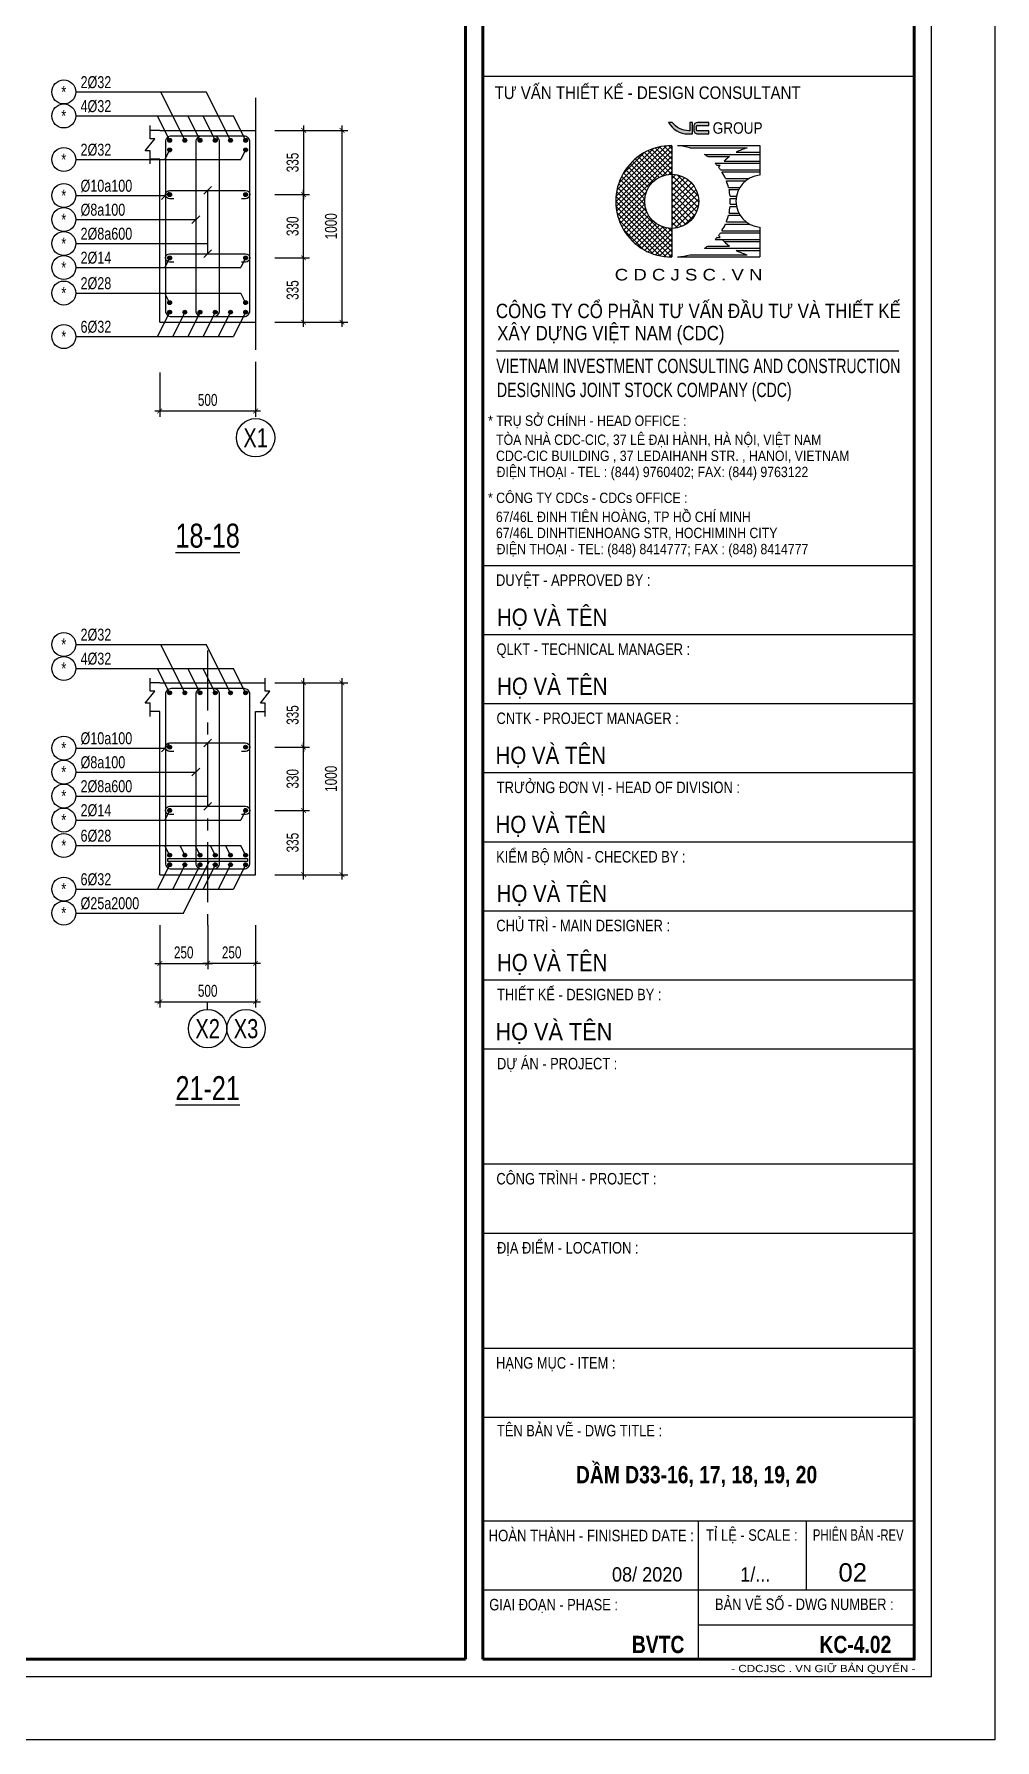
# Model space of a CAD drawing. Header units: millimetres. Extents: x -25284 to 100333, y 0 to 76881.
# Drawn here: x 40444 to 50460, y 0 to 17782 of the extents above; entities that cross this region are included whole.
import ezdxf
from ezdxf.enums import TextEntityAlignment as Align

# ---------------------------------------------------------------- set-up
doc = ezdxf.new("R2010")
doc.units = ezdxf.units.MM
doc.header["$LTSCALE"] = 500
doc.header["$MEASUREMENT"] = 0
doc.linetypes.add('CENTER', pattern=[2, 1.25, -0.25, 0.25, -0.25])
for name, color, linetype in [('CDC -TEXT KHUNG', 7, 'Continuous'), ('CDC-KHUNGTEN', 7, 'Continuous'), ('KCS_AXIS_SUB', 5, 'CENTER'), ('KCS_BORDER', 3, 'Continuous'), ('KCS_CHI', 1, 'Continuous'), ('KCS_DIM', 1, 'Continuous'), ('KCS_SNODE', 6, 'Continuous'), ('KCS_STEEL', 4, 'Continuous'), ('KCS_TEXT', 2, 'Continuous'), ('KCS_TEXT_TK', 2, 'Continuous'), ('KCS_TEXT_TMCS', 4, 'Continuous')]:
    doc.layers.add(name, color=color, linetype=linetype)
doc.styles.add('ARIAL', font='arial.ttf', dxfattribs={"width": 0.65})
doc.styles.add('Arial_B_3', font='arialbd.ttf', dxfattribs={"width": 0.75, "height": 3})
doc.styles.add('KCS_BIGTEXT', font='arial.ttf', dxfattribs={"width": 0.75})
doc.styles.add('KCS_SMTEXT', font='arial.ttf', dxfattribs={"width": 0.7})
doc.styles.add('KT CDC', font='arial.ttf', dxfattribs={"width": 0.85, "height": 200})
doc.dimstyles.new('KCS_DIM50_25', dxfattribs={"dimtxt": 125, "dimasz": 50, "dimexe": 60, "dimexo": 0, "dimgap": 50, "dimtad": 1, "dimdec": 0, "dimlfac": 0.5, "dimzin": 13, "dimdsep": 46, "dimtxsty": 'KCS_SMTEXT', "dimblk": 'ARCHTICK', "dimblk1": 'ARCHTICK', "dimcen": 0, "dimdle": 50, "dimclrd": 1, "dimclre": 1, "dimclrt": 2, "dimadec": 0, "dimazin": 0, "dimtfac": 1, "dimtdec": 0, "dimtix": 1, "dimtmove": 2, "dimatfit": 3, "dimfxl": 1, "dimtolj": 1, "dimtzin": 13, "dimarcsym": 0})

# ---------------------------------------------------------------- blocks, each defined once
blk = doc.blocks.new('_ArchTick')
at = {"color": 0, "linetype": 'ByBlock', "const_width": 0.15}
blk.add_lwpolyline([(-0.5, -0.5), (0.5, 0.5)], dxfattribs=at)
blk = doc.blocks.new('*D506')
at = {"layer": 'Defpoints', "color": 0, "transparency": 16777216}
for p in [(41753, 14254), (42753, 14254), (42753, 13854)]:
    blk.add_point(p, dxfattribs=at)
at = {"layer": 'KCS_DIM', "color": 1, "lineweight": -2, "transparency": 16777216}
for p, q in [((41753, 14254), (41753, 13794)), ((42753, 14254), (42753, 13794)), ((41703, 13854), (42803, 13854))]:
    blk.add_line(p, q, dxfattribs=at)
at = {"layer": 'KCS_DIM', "color": 1, "lineweight": -2, "transparency": 16777216, "xscale": 50, "yscale": 50, "zscale": 50, "rotation": 180}
blk.add_blockref('_ArchTick', (41753, 13854), dxfattribs=at)
at = {"layer": 'KCS_DIM', "color": 1, "lineweight": -2, "transparency": 16777216, "xscale": 50, "yscale": 50, "zscale": 50}
blk.add_blockref('_ArchTick', (42753, 13854), dxfattribs=at)
at = {"layer": 'KCS_DIM', "color": 2, "transparency": 16777216, "insert": (42253, 13968), "char_height": 125, "attachment_point": 5, "style": 'KCS_SMTEXT'}
blk.add_mtext('\\A1;500', dxfattribs=at)
blk = doc.blocks.new('*D507')
at = {"layer": 'Defpoints', "color": 0, "transparency": 16777216}
for p in [(42953, 16109), (43253, 16109), (42953, 15449)]:
    blk.add_point(p, dxfattribs=at)
at = {"layer": 'KCS_DIM', "color": 1, "lineweight": -2, "transparency": 16777216}
for p, q in [((42953, 16109), (43313, 16109)), ((43253, 15399), (43253, 16159)), ((42953, 15449), (43313, 15449))]:
    blk.add_line(p, q, dxfattribs=at)
at = {"layer": 'KCS_DIM', "color": 1, "lineweight": -2, "transparency": 16777216, "xscale": 50, "yscale": 50, "zscale": 50}
for p, rotation in [((43253, 16109), 90), ((43253, 15449), 270)]:
    blk.add_blockref('_ArchTick', p, dxfattribs=dict(at, rotation=rotation))
at = {"layer": 'KCS_DIM', "color": 2, "transparency": 16777216, "insert": (43139, 15779), "char_height": 125, "attachment_point": 5, "rotation": 90, "style": 'KCS_SMTEXT'}
blk.add_mtext('\\A1;330', dxfattribs=at)
blk = doc.blocks.new('*D508')
at = {"layer": 'Defpoints', "color": 0, "transparency": 16777216}
for p in [(42953, 16779), (42953, 16109), (43253, 16109)]:
    blk.add_point(p, dxfattribs=at)
at = {"layer": 'KCS_DIM', "color": 1, "lineweight": -2, "transparency": 16777216}
for p, q in [((42953, 16779), (43313, 16779)), ((43253, 16829), (43253, 16059)), ((42953, 16109), (43313, 16109))]:
    blk.add_line(p, q, dxfattribs=at)
at = {"layer": 'KCS_DIM', "color": 1, "lineweight": -2, "transparency": 16777216, "xscale": 50, "yscale": 50, "zscale": 50}
for p, rotation in [((43253, 16779), 90), ((43253, 16109), 270)]:
    blk.add_blockref('_ArchTick', p, dxfattribs=dict(at, rotation=rotation))
at = {"layer": 'KCS_DIM', "color": 2, "transparency": 16777216, "insert": (43139, 16444), "char_height": 125, "attachment_point": 5, "rotation": 90, "style": 'KCS_SMTEXT'}
blk.add_mtext('\\A1;335', dxfattribs=at)
blk = doc.blocks.new('*D509')
at = {"layer": 'Defpoints', "color": 0, "transparency": 16777216}
for p in [(42953, 15449), (43253, 15449), (42953, 14779)]:
    blk.add_point(p, dxfattribs=at)
at = {"layer": 'KCS_DIM', "color": 1, "lineweight": -2, "transparency": 16777216}
for p, q in [((43253, 14729), (43253, 15499)), ((42953, 15449), (43313, 15449)), ((42953, 14779), (43313, 14779))]:
    blk.add_line(p, q, dxfattribs=at)
at = {"layer": 'KCS_DIM', "color": 1, "lineweight": -2, "transparency": 16777216, "xscale": 50, "yscale": 50, "zscale": 50}
for p, rotation in [((43253, 15449), 90), ((43253, 14779), 270)]:
    blk.add_blockref('_ArchTick', p, dxfattribs=dict(at, rotation=rotation))
at = {"layer": 'KCS_DIM', "color": 2, "transparency": 16777216, "insert": (43139, 15114), "char_height": 125, "attachment_point": 5, "rotation": 90, "style": 'KCS_SMTEXT'}
blk.add_mtext('\\A1;335', dxfattribs=at)
blk = doc.blocks.new('*D510')
at = {"layer": 'Defpoints', "color": 0, "transparency": 16777216}
for p in [(42953, 16779), (42953, 14779), (43653, 14779)]:
    blk.add_point(p, dxfattribs=at)
at = {"layer": 'KCS_DIM', "color": 1, "lineweight": -2, "transparency": 16777216}
for p, q in [((42953, 16779), (43713, 16779)), ((43653, 16829), (43653, 14729)), ((42953, 14779), (43713, 14779))]:
    blk.add_line(p, q, dxfattribs=at)
at = {"layer": 'KCS_DIM', "color": 1, "lineweight": -2, "transparency": 16777216, "xscale": 50, "yscale": 50, "zscale": 50}
for p, rotation in [((43653, 16779), 90), ((43653, 14779), 270)]:
    blk.add_blockref('_ArchTick', p, dxfattribs=dict(at, rotation=rotation))
at = {"layer": 'KCS_DIM', "color": 2, "transparency": 16777216, "insert": (43539, 15779), "char_height": 125, "attachment_point": 5, "rotation": 90, "style": 'KCS_SMTEXT'}
blk.add_mtext('\\A1;1000', dxfattribs=at)
blk = doc.blocks.new('KCS_SNODE')
at = {"layer": 'KCS_SNODE'}
blk.add_hatch(color=256, dxfattribs=at).paths.add_polyline_path([(-10, 0, 1), (10, 0, 1)])
blk.add_circle((0, 0), 10, dxfattribs=at)
blk = doc.blocks.new('*D570')
at = {"layer": 'Defpoints', "color": 0, "transparency": 16777216}
for p in [(41753, 8494), (42253, 8494), (42253, 8094)]:
    blk.add_point(p, dxfattribs=at)
at = {"layer": 'KCS_DIM', "color": 1, "lineweight": -2, "transparency": 16777216}
for p, q in [((41753, 8494), (41753, 8034)), ((42253, 8494), (42253, 8034)), ((41703, 8094), (42303, 8094))]:
    blk.add_line(p, q, dxfattribs=at)
at = {"layer": 'KCS_DIM', "color": 1, "lineweight": -2, "transparency": 16777216, "xscale": 50, "yscale": 50, "zscale": 50, "rotation": 180}
blk.add_blockref('_ArchTick', (41753, 8094), dxfattribs=at)
at = {"layer": 'KCS_DIM', "color": 1, "lineweight": -2, "transparency": 16777216, "xscale": 50, "yscale": 50, "zscale": 50}
blk.add_blockref('_ArchTick', (42253, 8094), dxfattribs=at)
at = {"layer": 'KCS_DIM', "color": 2, "transparency": 16777216, "insert": (42003, 8208), "char_height": 125, "attachment_point": 5, "style": 'KCS_SMTEXT'}
blk.add_mtext('\\A1;250', dxfattribs=at)
blk = doc.blocks.new('*D571')
at = {"layer": 'Defpoints', "color": 0, "transparency": 16777216}
for p in [(42253, 8494), (42753, 8494), (42253, 8094)]:
    blk.add_point(p, dxfattribs=at)
at = {"layer": 'KCS_DIM', "color": 1, "lineweight": -2, "transparency": 16777216}
for p, q in [((42253, 8494), (42253, 8034)), ((42753, 8494), (42753, 8034)), ((42803, 8094), (42203, 8094))]:
    blk.add_line(p, q, dxfattribs=at)
at = {"layer": 'KCS_DIM', "color": 1, "lineweight": -2, "transparency": 16777216, "xscale": 50, "yscale": 50, "zscale": 50, "rotation": 180}
blk.add_blockref('_ArchTick', (42253, 8094), dxfattribs=at)
at = {"layer": 'KCS_DIM', "color": 1, "lineweight": -2, "transparency": 16777216, "xscale": 50, "yscale": 50, "zscale": 50}
blk.add_blockref('_ArchTick', (42753, 8094), dxfattribs=at)
at = {"layer": 'KCS_DIM', "color": 2, "transparency": 16777216, "insert": (42503, 8208), "char_height": 125, "attachment_point": 5, "style": 'KCS_SMTEXT'}
blk.add_mtext('\\A1;250', dxfattribs=at)
blk = doc.blocks.new('*D572')
at = {"layer": 'Defpoints', "color": 0, "transparency": 16777216}
for p in [(41753, 8494), (42753, 8494), (42753, 7694)]:
    blk.add_point(p, dxfattribs=at)
at = {"layer": 'KCS_DIM', "color": 1, "lineweight": -2, "transparency": 16777216}
for p, q in [((41753, 8494), (41753, 7634)), ((42753, 8494), (42753, 7634)), ((41703, 7694), (42803, 7694))]:
    blk.add_line(p, q, dxfattribs=at)
at = {"layer": 'KCS_DIM', "color": 1, "lineweight": -2, "transparency": 16777216, "xscale": 50, "yscale": 50, "zscale": 50, "rotation": 180}
blk.add_blockref('_ArchTick', (41753, 7694), dxfattribs=at)
at = {"layer": 'KCS_DIM', "color": 1, "lineweight": -2, "transparency": 16777216, "xscale": 50, "yscale": 50, "zscale": 50}
blk.add_blockref('_ArchTick', (42753, 7694), dxfattribs=at)
at = {"layer": 'KCS_DIM', "color": 2, "transparency": 16777216, "insert": (42253, 7808), "char_height": 125, "attachment_point": 5, "style": 'KCS_SMTEXT'}
blk.add_mtext('\\A1;500', dxfattribs=at)
blk = doc.blocks.new('*D573')
at = {"layer": 'Defpoints', "color": 0, "transparency": 16777216}
for p in [(42953, 10349), (43253, 10349), (42953, 9689)]:
    blk.add_point(p, dxfattribs=at)
at = {"layer": 'KCS_DIM', "color": 1, "lineweight": -2, "transparency": 16777216}
for p, q in [((42953, 10349), (43313, 10349)), ((43253, 9639), (43253, 10399)), ((42953, 9689), (43313, 9689))]:
    blk.add_line(p, q, dxfattribs=at)
at = {"layer": 'KCS_DIM', "color": 1, "lineweight": -2, "transparency": 16777216, "xscale": 50, "yscale": 50, "zscale": 50}
for p, rotation in [((43253, 10349), 90), ((43253, 9689), 270)]:
    blk.add_blockref('_ArchTick', p, dxfattribs=dict(at, rotation=rotation))
at = {"layer": 'KCS_DIM', "color": 2, "transparency": 16777216, "insert": (43139, 10019), "char_height": 125, "attachment_point": 5, "rotation": 90, "style": 'KCS_SMTEXT'}
blk.add_mtext('\\A1;330', dxfattribs=at)
blk = doc.blocks.new('*D574')
at = {"layer": 'Defpoints', "color": 0, "transparency": 16777216}
for p in [(42953, 11019), (42953, 10349), (43253, 10349)]:
    blk.add_point(p, dxfattribs=at)
at = {"layer": 'KCS_DIM', "color": 1, "lineweight": -2, "transparency": 16777216}
for p, q in [((43253, 11069), (43253, 10299)), ((42953, 11019), (43313, 11019)), ((42953, 10349), (43313, 10349))]:
    blk.add_line(p, q, dxfattribs=at)
at = {"layer": 'KCS_DIM', "color": 1, "lineweight": -2, "transparency": 16777216, "xscale": 50, "yscale": 50, "zscale": 50}
for p, rotation in [((43253, 11019), 90), ((43253, 10349), 270)]:
    blk.add_blockref('_ArchTick', p, dxfattribs=dict(at, rotation=rotation))
at = {"layer": 'KCS_DIM', "color": 2, "transparency": 16777216, "insert": (43139, 10684), "char_height": 125, "attachment_point": 5, "rotation": 90, "style": 'KCS_SMTEXT'}
blk.add_mtext('\\A1;335', dxfattribs=at)
blk = doc.blocks.new('*D575')
at = {"layer": 'Defpoints', "color": 0, "transparency": 16777216}
for p in [(42953, 9689), (43253, 9689), (42953, 9019)]:
    blk.add_point(p, dxfattribs=at)
at = {"layer": 'KCS_DIM', "color": 1, "lineweight": -2, "transparency": 16777216}
for p, q in [((42953, 9689), (43313, 9689)), ((43253, 8969), (43253, 9739)), ((42953, 9019), (43313, 9019))]:
    blk.add_line(p, q, dxfattribs=at)
at = {"layer": 'KCS_DIM', "color": 1, "lineweight": -2, "transparency": 16777216, "xscale": 50, "yscale": 50, "zscale": 50}
for p, rotation in [((43253, 9689), 90), ((43253, 9019), 270)]:
    blk.add_blockref('_ArchTick', p, dxfattribs=dict(at, rotation=rotation))
at = {"layer": 'KCS_DIM', "color": 2, "transparency": 16777216, "insert": (43139, 9354), "char_height": 125, "attachment_point": 5, "rotation": 90, "style": 'KCS_SMTEXT'}
blk.add_mtext('\\A1;335', dxfattribs=at)
blk = doc.blocks.new('*D576')
at = {"layer": 'Defpoints', "color": 0, "transparency": 16777216}
for p in [(42953, 11019), (42953, 9019), (43653, 9019)]:
    blk.add_point(p, dxfattribs=at)
at = {"layer": 'KCS_DIM', "color": 1, "lineweight": -2, "transparency": 16777216}
for p, q in [((43653, 11069), (43653, 8969)), ((42953, 11019), (43713, 11019)), ((42953, 9019), (43713, 9019))]:
    blk.add_line(p, q, dxfattribs=at)
at = {"layer": 'KCS_DIM', "color": 1, "lineweight": -2, "transparency": 16777216, "xscale": 50, "yscale": 50, "zscale": 50}
for p, rotation in [((43653, 11019), 90), ((43653, 9019), 270)]:
    blk.add_blockref('_ArchTick', p, dxfattribs=dict(at, rotation=rotation))
at = {"layer": 'KCS_DIM', "color": 2, "transparency": 16777216, "insert": (43539, 10019), "char_height": 125, "attachment_point": 5, "rotation": 90, "style": 'KCS_SMTEXT'}
blk.add_mtext('\\A1;1000', dxfattribs=at)
blk = doc.blocks.new('LOGOmoi')
at = {"layer": 'CDC -TEXT KHUNG'}
h = blk.add_hatch(color=1, dxfattribs=at)
h.paths.add_polyline_path([(1.46, 5.45), (1.26, 5.45), (1.26, 4.88), (1.21, 4.88, -0.237912), (0.06, 5.45), (-0.2, 5.45, 0.272847), (1.14, 4.66), (1.46, 4.66)])
h.paths.add_polyline_path([(2.59, 5.45), (1.8, 5.45, 0.414214), (1.54, 5.2), (1.54, 4.92, 0.414214), (1.8, 4.66), (2.59, 4.66), (2.59, 4.87), (1.8, 4.87, -0.414214), (1.74, 4.92), (1.74, 5.2, -0.414214), (1.8, 5.25), (2.59, 5.25)])
h = blk.add_hatch(dxfattribs=at)
h.set_pattern_fill('ANSI37', color=102, scale=2.293939, angle=360, style=0)
h.set_pattern_definition([(45, (-2844.4439, 636.61023), (-0.178426552, 0.178426553), []), (135, (-2844.4439, 636.61023), (-0.178426552, -0.178426553), [])])
edge = h.paths.add_edge_path()
edge.add_arc((0.02, 0), 1.87, 90, 270)
edge.add_line((0.02, -1.88), (0.02, -3.84))
edge.add_line((0.02, -3.84), (-0.17, -3.84))
edge.add_line((-0.17, -3.84), (-0.36, -3.83))
edge.add_line((-0.36, -3.83), (-0.55, -3.8))
edge.add_line((-0.55, -3.8), (-0.73, -3.77))
edge.add_line((-0.73, -3.77), (-0.92, -3.73))
edge.add_line((-0.92, -3.73), (-1.1, -3.68))
edge.add_line((-1.1, -3.68), (-1.28, -3.62))
edge.add_line((-1.28, -3.62), (-1.45, -3.55))
edge.add_line((-1.45, -3.55), (-1.63, -3.48))
edge.add_line((-1.63, -3.48), (-1.79, -3.39))
edge.add_line((-1.79, -3.39), (-1.96, -3.3))
edge.add_line((-1.96, -3.3), (-2.12, -3.2))
edge.add_line((-2.12, -3.2), (-2.27, -3.09))
edge.add_line((-2.27, -3.09), (-2.42, -2.97))
edge.add_line((-2.42, -2.97), (-2.56, -2.85))
edge.add_line((-2.56, -2.85), (-2.7, -2.72))
edge.add_line((-2.7, -2.72), (-2.83, -2.58))
edge.add_line((-2.83, -2.58), (-2.95, -2.44))
edge.add_line((-2.95, -2.44), (-3.07, -2.29))
edge.add_line((-3.07, -2.29), (-3.18, -2.14))
edge.add_line((-3.18, -2.14), (-3.28, -1.98))
edge.add_line((-3.28, -1.98), (-3.37, -1.81))
edge.add_line((-3.37, -1.81), (-3.46, -1.64))
edge.add_line((-3.46, -1.64), (-3.53, -1.47))
edge.add_line((-3.53, -1.47), (-3.6, -1.3))
edge.add_line((-3.6, -1.3), (-3.66, -1.12))
edge.add_line((-3.66, -1.12), (-3.71, -0.93))
edge.add_line((-3.71, -0.93), (-3.75, -0.75))
edge.add_line((-3.75, -0.75), (-3.79, -0.56))
edge.add_line((-3.79, -0.56), (-3.81, -0.38))
edge.add_line((-3.81, -0.38), (-3.82, -0.19))
edge.add_line((-3.82, -0.19), (-3.83, 0))
edge.add_line((-3.83, 0), (-3.82, 0.19))
edge.add_line((-3.82, 0.19), (-3.81, 0.38))
edge.add_line((-3.81, 0.38), (-3.79, 0.56))
edge.add_line((-3.79, 0.56), (-3.75, 0.75))
edge.add_line((-3.75, 0.75), (-3.71, 0.93))
edge.add_line((-3.71, 0.93), (-3.66, 1.12))
edge.add_line((-3.66, 1.12), (-3.6, 1.3))
edge.add_line((-3.6, 1.3), (-3.53, 1.47))
edge.add_line((-3.53, 1.47), (-3.46, 1.64))
edge.add_line((-3.46, 1.64), (-3.37, 1.81))
edge.add_line((-3.37, 1.81), (-3.28, 1.98))
edge.add_line((-3.28, 1.98), (-3.18, 2.14))
edge.add_line((-3.18, 2.14), (-3.07, 2.29))
edge.add_line((-3.07, 2.29), (-2.95, 2.44))
edge.add_line((-2.95, 2.44), (-2.83, 2.58))
edge.add_line((-2.83, 2.58), (-2.7, 2.72))
edge.add_line((-2.7, 2.72), (-2.56, 2.85))
edge.add_line((-2.56, 2.85), (-2.42, 2.97))
edge.add_line((-2.42, 2.97), (-2.27, 3.09))
edge.add_line((-2.27, 3.09), (-2.12, 3.2))
edge.add_line((-2.12, 3.2), (-1.96, 3.3))
edge.add_line((-1.96, 3.3), (-1.79, 3.39))
edge.add_line((-1.79, 3.39), (-1.63, 3.48))
edge.add_line((-1.63, 3.48), (-1.45, 3.55))
edge.add_line((-1.45, 3.55), (-1.28, 3.62))
edge.add_line((-1.28, 3.62), (-1.1, 3.68))
edge.add_line((-1.1, 3.68), (-0.92, 3.73))
edge.add_line((-0.92, 3.73), (-0.73, 3.77))
edge.add_line((-0.73, 3.77), (-0.55, 3.8))
edge.add_line((-0.55, 3.8), (-0.36, 3.83))
edge.add_line((-0.36, 3.83), (-0.17, 3.84))
edge.add_line((-0.17, 3.84), (0.02, 3.84))
edge.add_line((0.02, 3.84), (0.02, 1.87))
h = blk.add_hatch(dxfattribs=at)
h.set_pattern_fill('ANSI37', color=1, scale=2.293939, angle=360, style=0)
h.set_pattern_definition([(45, (-486.53502, -144.21504), (-0.20275745, 0.20275745), []), (135, (-486.53502, -144.21504), (-0.20275745, -0.20275745), [])])
h.paths.add_polyline_path([(0.02, 1.87), (0.02, -1.81), (0.02, -1.88, 0.414214), (1.89, 0, 0.414214)])
at = {"layer": 'CDC -TEXT KHUNG', "color": 102}
for p, q in [((0.02, 3.84), (0.02, -1.81)), ((0.42, 3.85), (6.1, 3.85)), ((1.28, 3.7), (5.24, 3.7)), ((6.1, 3.85), (6.1, 1.81)), ((2.3, 3.24), (6.1, 3.24)), ((2.51, 3.09), (4.01, 3.09)), ((3.03, 2.63), (6.1, 2.63)), ((3.16, 2.49), (3.36, 2.49)), ((3.64, 2.78), (6.1, 2.78)), ((4.47, 3.39), (6.1, 3.39)), ((3.4, 2.17), (6.1, 2.17)), ((3.49, 2.03), (6.1, 2.03)), ((3.74, 1.57), (5.37, 1.57)), ((3.8, 1.42), (5.15, 1.42)), ((3.95, 0.96), (4.75, 0.96)), ((3.98, 0.81), (4.66, 0.81)), ((4.05, 0.35), (4.51, 0.35)), ((4.06, 0.2), (4.49, 0.2)), ((3.95, -0.96), (4.75, -0.96)), ((3.98, -0.81), (4.66, -0.81)), ((4.05, -0.35), (4.51, -0.35)), ((4.06, -0.2), (4.49, -0.2)), ((0.02, -1.81), (0.02, -3.84)), ((3.4, -2.17), (6.1, -2.17)), ((3.49, -2.03), (6.1, -2.03)), ((3.74, -1.57), (5.37, -1.57)), ((3.8, -1.42), (5.15, -1.42)), ((6.1, -1.79), (6.1, -3.84)), ((2.3, -3.24), (6.1, -3.24)), ((2.51, -3.09), (4.01, -3.09)), ((3.03, -2.63), (6.1, -2.63)), ((3.16, -2.49), (3.36, -2.49)), ((3.64, -2.78), (6.1, -2.78)), ((4.47, -3.39), (6.1, -3.39)), ((0.01, -3.84), (0.02, -3.84)), ((0.42, -3.84), (6.1, -3.84)), ((1.28, -3.7), (5.24, -3.7))]:
    blk.add_line(p, q, dxfattribs=at)
at = {"layer": 'CDC -TEXT KHUNG'}
blk.add_line((3.78, 1.21), (3.78, 1.21), dxfattribs=at)
at = {"layer": 'CDC -TEXT KHUNG', "color": 1}
for points in [[(1.46, 5.45), (1.26, 5.45), (1.26, 4.88), (1.21, 4.88, -0.237912), (0.06, 5.45), (-0.2, 5.45, 0.272847), (1.14, 4.66), (1.46, 4.66)], [(2.59, 5.45), (1.8, 5.45, 0.414214), (1.54, 5.2), (1.54, 4.92, 0.414214), (1.8, 4.66), (2.59, 4.66), (2.59, 4.87), (1.8, 4.87, -0.414214), (1.74, 4.92), (1.74, 5.2, -0.414214), (1.8, 5.25), (2.59, 5.25)]]:
    blk.add_lwpolyline(points, format="xyb", close=True, dxfattribs=at)
at = {"layer": 'CDC -TEXT KHUNG', "color": 102}
blk.add_circle((0.02, 0), 1.87, dxfattribs=at)
blk.add_arc((0, 0), 3.85, 89.7449, 270.2551, dxfattribs=at)
at = {"layer": 'CDC -TEXT KHUNG', "color": 112}
blk.add_ellipse((0.22, 0), major_axis=(-2.72, 2.72), ratio=1, start_param=-1.064136, end_param=-0.838054, dxfattribs=at)
at = {"layer": 'CDC -TEXT KHUNG', "color": 102}
for centre, major_axis, start_param, end_param in [((6.3, 0), (2.72, 2.72), 1.064136, 1.278853), ((0.22, 0), (-2.72, 2.72), -1.423028, -1.355019), ((0.22, 0), (2.72, 2.72), 6.199614, 6.251308), ((6.3, 0), (-2.72, 2.72), 0.083571, 0.124553), ((0.22, 0), (-2.72, 2.72), 4.527318, 4.587836), ((6.3, 0), (-2.72, 2.72), -0.147768, -0.022458), ((0.22, 0), (-2.72, 2.72), 4.346177, 4.481253), ((0.22, 0), (-2.72, 2.72), 4.178765, 4.304301), ((6.27, 0.01), (1.28, 1.28), 0.884906, 3.827483), ((0.22, 0), (2.72, 2.72), 5.589142, 5.7099), ((0.22, 0), (2.72, 2.72), 5.445131, 5.550443), ((0.22, 0), (-2.72, 2.72), 3.549681, 3.675216), ((0.22, 0), (-2.72, 2.72), 3.714878, 3.835636), ((0.22, 0), (2.72, 2.72), 4.836942, 4.89746), ((0.22, 0), (2.72, 2.72), 4.943525, 5.078601), ((0.22, 0), (-2.72, 2.72), 2.925816, 2.993825), ((0.22, 0), (-2.72, 2.72), 3.17347, 3.225164), ((6.3, 0), (-2.72, 2.72), 1.446243, 1.487225), ((6.3, 0), (-2.72, 2.72), 1.538919, 1.718564), ((6.3, 0), (2.72, 2.72), 3.433536, 3.648253), ((0.22, 0.01), (2.72, 2.72), 3.979647, 4.205729)]:
    blk.add_ellipse(centre, major_axis=major_axis, ratio=1, start_param=start_param, end_param=end_param, dxfattribs=at)
at = {"layer": 'CDC -TEXT KHUNG', "color": 1, "style": 'KT CDC', "width": 0.85}
blk.add_text('GROUP', height=0.792, dxfattribs=at).set_placement((2.85, 4.67))
at = {"layer": 'CDC -TEXT KHUNG', "color": 102, "style": 'KT CDC', "width": 1.15}
blk.add_text('C D C J S C . V N', height=0.8, dxfattribs=at).set_placement((-3.92, -5.47))
blk = doc.blocks.new('Khung tên chuẩn')
at = {"layer": 'CDC-KHUNGTEN', "color": 6, "lineweight": 25}
for p, q in [((82700, 28900), (75200, 28900)), ((82700, 20400), (75200, 20400)), ((82700, 19200), (75200, 19200)), ((82700, 18000), (75200, 18000)), ((82700, 16800), (75200, 16800)), ((82700, 15600), (75200, 15600)), ((82700, 14400), (75200, 14400)), ((82700, 13200), (75200, 13200)), ((82700, 12000), (75200, 12000)), ((82700, 10000), (75200, 10000)), ((82700, 8800), (75200, 8800)), ((82700, 6800), (75200, 6800)), ((82700, 5600), (75200, 5600)), ((82700, 3800), (75200, 3800)), ((78950, 1400), (78950, 3800)), ((80825, 2600), (80825, 3800)), ((82700, 2600), (75200, 2600)), ((78950, 2000), (82700, 2000))]:
    blk.add_line(p, q, dxfattribs=at)
at = {"layer": 'CDC-KHUNGTEN', "color": 6}
blk.add_line((75439, 24136), (82433, 24136), dxfattribs=at)
at = {"layer": 'CDC-KHUNGTEN', "color": 8}
blk.add_lwpolyline([(75096, 1100), (83000, 1100), (83000, 58300), (3000, 58300), (3000, 1100), (75096, 1100)], dxfattribs=at)
at = {"layer": 'CDC-KHUNGTEN', "color": 255, "lineweight": 60}
blk.add_lwpolyline([(74900, 1400), (74900, 58000), (3300, 58000), (3300, 1400), (74900, 1400)], close=True, dxfattribs=at)
blk.add_lwpolyline([(75200, 1400), (82700, 1400), (82700, 58000), (75200, 58000), (75200, 1400)], dxfattribs=at)
at = {"layer": 'Defpoints', "color": 1, "ltscale": 0.2}
blk.add_lwpolyline([(0, 0), (0, 59400), (84100, 59400), (84100, 0), (0, 0)], close=True, dxfattribs=at)
at = {"layer": 'CDC-KHUNGTEN', "xscale": 251.3908497502836, "yscale": 251.3908497502836, "zscale": 251.3908497502836}
blk.add_blockref('LOGOmoi', (78480, 26732), dxfattribs=at)
at = {"layer": 'CDC -TEXT KHUNG', "style": 'KT CDC', "width": 0.85}
blk.add_text('TƯ VẤN THIẾT KẾ - DESIGN CONSULTANT', height=220, dxfattribs=at).set_placement((78066, 28509), align=Align.CENTER)
at = {"layer": 'CDC -TEXT KHUNG', "color": 7, "style": 'Arial_B_3', "width": 0.8}
blk.add_text('BVTC', height=300, dxfattribs=at).set_placement((78705, 1508), align=Align.RIGHT)
at = {"layer": 'CDC -TEXT KHUNG', "color": 6, "style": 'KT CDC', "width": 1.15}
blk.add_text('- CDCJSC . VN GIỮ BẢN QUYỂN -', height=125.69, dxfattribs=at).set_placement((79519, 1177))
at = {"layer": 'CDC-KHUNGTEN', "color": 6}
for s, height, style, width, p in [('CÔNG TY CỔ PHẦN TƯ VẤN ÐẦU TƯ VÀ THIẾT KẾ', 250, 'KT CDC', 0.84, (75430, 24703)), ('XÂY DỰNG VIỆT NAM (CDC)', 250, 'KT CDC', 0.84, (75452, 24317)), ('VIETNAM INVESTMENT CONSULTING AND CONSTRUCTION ', 250, 'KT CDC', 0.7, (75436, 23747)), ('DESIGNING JOINT STOCK COMPANY (CDC)', 250, 'KT CDC', 0.7, (75448, 23330)), ('* TRỤ SỞ CHÍNH - HEAD OFFICE :', 180, 'KT CDC', 0.85, (75294, 22830)), ('TÒA NHÀ CDC-CIC, 37 LÊ ĐẠI HÀNH, HÀ NỘI, VIỆT NAM', 180, 'KT CDC', 0.85, (75433, 22500)), ('CDC-CIC BUILDING , 37 LEDAIHANH STR. , HANOI, VIETNAM', 180, 'KT CDC', 0.85, (75433, 22220)), ('ĐIỆN THOẠI - TEL : (844) 9760402; FAX: (844) 9763122', 180, 'KT CDC', 0.85, (75441, 21940)), ('* CÔNG TY CDCs - CDCs OFFICE :', 180, 'KT CDC', 0.85, (75292, 21490)), ('67/46L ĐINH TIÊN HOÀNG, TP HỒ CHÍ MINH', 180, 'KT CDC', 0.85, (75430, 21160)), ('67/46L DINHTIENHOANG STR, HOCHIMINH CITY', 180, 'KT CDC', 0.85, (75430, 20880)), ('ĐIỆN THOẠI - TEL: (848) 8414777; FAX : (848) 8414777', 180, 'KT CDC', 0.85, (75442, 20600)), ('DUYỆT - APPROVED BY :', 200, 'ARIAL', 0.8, (75433, 20050)), ('QLKT - TECHNICAL MANAGER :', 200, 'ARIAL', 0.8, (75440, 18850)), ('CNTK - PROJECT MANAGER :', 200, 'ARIAL', 0.8, (75440, 17650)), ('TRƯỞNG ĐƠN VỊ - HEAD OF DIVISION :', 200, 'ARIAL', 0.8, (75445, 16450)), ('KIỂM BỘ MÔN - CHECKED BY :', 200, 'ARIAL', 0.8, (75434, 15244)), ('CHỦ TRÌ - MAIN DESIGNER :', 200, 'ARIAL', 0.8, (75438, 14050)), ('THIẾT KẾ - DESIGNED BY :', 200, 'ARIAL', 0.8, (75450, 12850)), ('DỰ ÁN - PROJECT :  ', 200, 'ARIAL', 0.8, (75449, 11650)), ('CÔNG TRÌNH - PROJECT :  ', 200, 'ARIAL', 0.8, (75438, 9650)), ('ĐỊA ĐIỂM - LOCATION :', 200, 'ARIAL', 0.8, (75449, 8450)), ('HẠNG MỤC - ITEM : ', 200, 'ARIAL', 0.8, (75433, 6450)), ('TÊN BẢN VẼ - DWG TITLE :', 200, 'ARIAL', 0.8, (75448, 5273)), ('TỈ LỆ - SCALE :', 200, 'ARIAL', 0.8, (79082, 3459)), ('PHIÊN BẢN -REV', 200, 'ARIAL', 0.7, (80938, 3459)), ('GIAI ĐOẠN - PHASE :', 200, 'ARIAL', 0.8, (75315, 2250)), ('BẢN VẼ SỐ - DWG NUMBER :', 200, 'ARIAL', 0.8, (79236, 2256))]:
    blk.add_text(s, height=height, dxfattribs=dict(at, style=style, width=width)).set_placement(p)
at = {"layer": 'CDC-KHUNGTEN', "color": 7}
for style, width, p in [('KT CDC', 0.85, (75448, 19356)), ('KT CDC', 0.85, (75450, 18156)), ('KT CDC', 0.85, (75423, 16956)), ('KT CDC', 0.85, (75423, 15756)), ('KT CDC', 0.85, (75442, 14556)), ('KT CDC', 0.85, (75448, 13356)), ('ARIAL', 0.9, (75421, 12156))]:
    blk.add_text('HỌ VÀ TÊN', height=300, dxfattribs=dict(at, style=style, width=width)).set_placement(p)
at = {"layer": 'CDC-KHUNGTEN', "color": 6, "style": 'ARIAL', "width": 0.814645}
blk.add_text('HOÀN THÀNH - FINISHED DATE :', height=200, dxfattribs=at).set_placement((75304, 3450), (78870, 3450), align=Align.FIT)
at = {"layer": 'CDC-KHUNGTEN', "color": 7, "style": 'ARIAL', "width": 0.9}
for s, p in [('08/ 2020', (78670, 2750)), ('1/...', (80200, 2750))]:
    blk.add_text(s, height=250, dxfattribs=at).set_placement(p, align=Align.RIGHT)
at = {"layer": 'CDC-KHUNGTEN', "color": 7, "style": 'KT CDC'}
blk.add_text('02', height=320, dxfattribs=at).set_placement((81879, 2750), align=Align.RIGHT)

msp = doc.modelspace()

# ---------------------------------------------------------------- linework, layer by layer
at = {"layer": 'KCS_AXIS_SUB'}
for p, q in [((42752.7, 17116.5), (42752.7, 14254)), ((42252.7, 11356.8), (42252.7, 8494.3))]:
    msp.add_line(p, q, dxfattribs=at)
at = {"layer": 'KCS_BORDER'}
for p, q in [((41752.7, 16779), (41652.7, 16779)), ((41752.7, 16779), (42752.7, 16779)), ((42752.7, 16779), (42752.7, 14779)), ((41752.7, 16479), (41652.7, 16479)), ((41752.7, 14779), (41752.7, 16479)), ((41752.7, 14779), (42752.7, 14779)), ((41752.7, 11019.3), (41652.7, 11019.3)), ((41752.7, 11019.3), (42752.7, 11019.3)), ((42752.7, 11019.3), (42852.7, 11019.3)), ((41752.7, 10719.3), (41652.7, 10719.3)), ((41752.7, 9019.3), (41752.7, 10719.3)), ((42752.7, 9019.3), (42752.7, 10719.3)), ((42752.7, 10719.3), (42852.7, 10719.3)), ((41752.7, 9019.3), (42752.7, 9019.3))]:
    msp.add_line(p, q, dxfattribs=at)
at = {"layer": 'KCS_BORDER', "color": 1}
for points in [[(41652.7, 16429), (41652.7, 16566.5), (41602.7, 16566.5), (41702.7, 16691.5), (41652.7, 16691.5), (41652.7, 16829)], [(41652.7, 10669.3), (41652.7, 10806.8), (41602.7, 10806.8), (41702.7, 10931.8), (41652.7, 10931.8), (41652.7, 11069.3)], [(42852.7, 10669.3), (42852.7, 10806.8), (42802.7, 10806.8), (42902.7, 10931.8), (42852.7, 10931.8), (42852.7, 11069.3)]]:
    msp.add_lwpolyline(points, dxfattribs=at)
at = {"layer": 'KCS_CHI'}
for p, q in [((40877.7, 17179), (42238.3, 17179)), ((42015.1, 16675), (41763.1, 17179)), ((42490.3, 16675), (42238.3, 17179)), ((40877.7, 16929), (42521.7, 16929)), ((41856.7, 16675), (41729.7, 16929)), ((42173.5, 16675), (42046.5, 16929)), ((42331.9, 16675), (42204.9, 16929)), ((42648.7, 16675), (42521.7, 16929)), ((41856.7, 16575), (41806.7, 16475)), ((42648.7, 16575), (42598.7, 16475)), ((40877.7, 16475), (42598.7, 16475)), ((40877.7, 16099), (41812.7, 16099)), ((42252.7, 16153), (42252.7, 15493)), ((40877.7, 15849), (42129.5, 15849)), ((40877.7, 15599), (42252.7, 15599)), ((40877.7, 15349), (42598.7, 15349)), ((41856.7, 15449), (41806.7, 15349)), ((42648.7, 15449), (42598.7, 15349)), ((40877.7, 15083), (42598.7, 15083)), ((41856.7, 14983), (41806.7, 15083)), ((42648.7, 14983), (42598.7, 15083)), ((41856.7, 14883), (41729.7, 14629)), ((42015.1, 14883), (41888.1, 14629)), ((42173.5, 14883), (42046.5, 14629)), ((42331.9, 14883), (42204.9, 14629)), ((42490.3, 14883), (42363.3, 14629)), ((42648.7, 14883), (42521.7, 14629)), ((40877.7, 14629), (42521.7, 14629)), ((40877.7, 11419.3), (42238.3, 11419.3)), ((42015.1, 10915.3), (41763.1, 11419.3)), ((42490.3, 10915.3), (42238.3, 11419.3)), ((40877.7, 11169.3), (42521.7, 11169.3)), ((41856.7, 10915.3), (41729.7, 11169.3)), ((42173.5, 10915.3), (42046.5, 11169.3)), ((42331.9, 10915.3), (42204.9, 11169.3)), ((42648.7, 10915.3), (42521.7, 11169.3)), ((40877.7, 10339.3), (41812.7, 10339.3)), ((42252.7, 10393.3), (42252.7, 9733.3)), ((40877.7, 10089.3), (42129.5, 10089.3)), ((40877.7, 9839.3), (42252.7, 9839.3)), ((41856.7, 9689.3), (41806.7, 9589.3)), ((42648.7, 9689.3), (42598.7, 9589.3)), ((40877.7, 9589.3), (42598.7, 9589.3)), ((40877.7, 9323.3), (42598.7, 9323.3)), ((41856.7, 9223.3), (41806.7, 9323.3)), ((42015.1, 9223.3), (41965.1, 9323.3)), ((42173.5, 9223.3), (42123.5, 9323.3)), ((42331.9, 9223.3), (42281.9, 9323.3)), ((42490.3, 9223.3), (42440.3, 9323.3)), ((42648.7, 9223.3), (42598.7, 9323.3)), ((41856.7, 9123.3), (41729.7, 8869.3)), ((42015.1, 9123.3), (41888.1, 8869.3)), ((42000.7, 8619.3), (42270.2, 9158.3)), ((42173.5, 9123.3), (42046.5, 8869.3)), ((42331.9, 9123.3), (42204.9, 8869.3)), ((42490.3, 9123.3), (42363.3, 8869.3)), ((42648.7, 9123.3), (42521.7, 8869.3)), ((40877.7, 8869.3), (42521.7, 8869.3)), ((40877.7, 8619.3), (42000.7, 8619.3)), ((42252.7, 7614.3), (42252.7, 7694.3))]:
    msp.add_line(p, q, dxfattribs=at)
at = {"layer": 'KCS_CHI', "color": 3}
for p, q in [((42212.7, 16113), (42292.7, 16193)), ((41772.7, 16059), (41852.7, 16139)), ((42089.5, 15809), (42169.5, 15889)), ((42212.7, 15453), (42292.7, 15533)), ((41772.7, 10299.3), (41852.7, 10379.3)), ((42212.7, 10353.3), (42292.7, 10433.3)), ((42089.5, 10049.3), (42169.5, 10129.3)), ((42212.7, 9693.3), (42292.7, 9773.3))]:
    msp.add_line(p, q, dxfattribs=at)
at = {"layer": 'KCS_CHI'}
for centre in [(42752.7, 13574), (42252.7, 7414.3), (42652.7, 7414.3)]:
    msp.add_circle(centre, 200, dxfattribs=at)
at = {"layer": 'KCS_STEEL'}
for points in [[(41812.7, 16659), (41812.7, 14899, 0.4142136), (41872.7, 14839), (42632.7, 14839, 0.4142136), (42692.7, 14899), (42692.7, 16659, 0.4142136), (42632.7, 16719), (41872.7, 16719, 0.4142136), (41812.7, 16659)], [(42129.5, 16659), (42129.5, 14899, 0.4142136), (42189.5, 14839), (42315.9, 14839, 0.4142136), (42375.9, 14899), (42375.9, 16659, 0.4142136), (42315.9, 16719), (42189.5, 16719, 0.4142136), (42129.5, 16659)], [(41900.7, 16065), (41856.7, 16065, -1), (41856.7, 16153), (42648.7, 16153, -1), (42648.7, 16065), (42604.7, 16065)], [(41900.7, 15405), (41856.7, 15405, -1), (41856.7, 15493), (42648.7, 15493, -1), (42648.7, 15405), (42604.7, 15405)], [(41812.7, 10899.3), (41812.7, 9139.3, 0.4142136), (41872.7, 9079.3), (42632.7, 9079.3, 0.4142136), (42692.7, 9139.3), (42692.7, 10899.3, 0.4142136), (42632.7, 10959.3), (41872.7, 10959.3, 0.4142136), (41812.7, 10899.3)], [(42129.5, 10899.3), (42129.5, 9139.3, 0.4142136), (42189.5, 9079.3), (42315.9, 9079.3, 0.4142136), (42375.9, 9139.3), (42375.9, 10899.3, 0.4142136), (42315.9, 10959.3), (42189.5, 10959.3, 0.4142136), (42129.5, 10899.3)], [(41900.7, 10305.3), (41856.7, 10305.3, -1), (41856.7, 10393.3), (42648.7, 10393.3, -1), (42648.7, 10305.3), (42604.7, 10305.3)], [(41900.7, 9645.3), (41856.7, 9645.3, -1), (41856.7, 9733.3), (42648.7, 9733.3, -1), (42648.7, 9645.3), (42604.7, 9645.3)]]:
    msp.add_lwpolyline(points, format="xyb", dxfattribs=at)
at = {"layer": 'KCS_STEEL', "color": 5}
msp.add_lwpolyline([(41836.7, 9158.3), (41836.7, 9188.3), (42668.7, 9188.3), (42668.7, 9158.3), (41836.7, 9158.3)], dxfattribs=at)
at = {"layer": 'KCS_TEXT_TK', "color": 1}
for centre in [(40752.7, 17179), (40752.7, 16929), (40752.7, 16475), (40752.7, 16099), (40752.7, 15849), (40752.7, 15599), (40752.7, 15349), (40752.7, 15083), (40752.7, 14629), (40752.7, 11419.3), (40752.7, 11169.3), (40752.7, 10339.3), (40752.7, 10089.3), (40752.7, 9839.3), (40752.7, 9589.3), (40752.7, 9323.3), (40752.7, 8869.3), (40752.7, 8619.3)]:
    msp.add_circle(centre, 125, dxfattribs=at)

# ---------------------------------------------------------------- block references
at = {"xscale": 0.6000000003099577, "yscale": 0.6000000003099577, "zscale": 0.6000000003099577}
msp.add_blockref('Khung tên chuẩn', (0, 0), dxfattribs=at)
at = {"layer": 'KCS_STEEL', "xscale": 2, "yscale": 2, "zscale": 2}
for p in [(41856.7, 16675), (41856.7, 16575), (42015.1, 16675), (42173.5, 16675), (42331.9, 16675), (42490.3, 16675), (42648.7, 16675), (42648.7, 16575), (41856.7, 16109), (42648.7, 16109), (41856.7, 15449), (42648.7, 15449), (41856.7, 14983), (42648.7, 14983), (41856.7, 14883), (42015.1, 14883), (42173.5, 14883), (42331.9, 14883), (42490.3, 14883), (42648.7, 14883), (41856.7, 10915.3), (42015.1, 10915.3), (42173.5, 10915.3), (42331.9, 10915.3), (42490.3, 10915.3), (42648.7, 10915.3), (41856.7, 10349.3), (42648.7, 10349.3), (41856.7, 9689.3), (42648.7, 9689.3), (41856.7, 9223.3), (41856.7, 9123.3), (42015.1, 9223.3), (42015.1, 9123.3), (42173.5, 9223.3), (42173.5, 9123.3), (42331.9, 9223.3), (42331.9, 9123.3), (42490.3, 9223.3), (42490.3, 9123.3), (42648.7, 9223.3), (42648.7, 9123.3)]:
    msp.add_blockref('KCS_SNODE', p, dxfattribs=at)

# ---------------------------------------------------------------- texts
at = {"layer": 'CDC -TEXT KHUNG', "style": 'Arial_B_3', "width": 0.8}
msp.add_text('DẦM D33-16, 17, 18, 19, 20', height=180, dxfattribs=at).set_placement((47349.7, 2675.1), align=Align.CENTER)
msp.add_text('KC-4.02', height=180, dxfattribs=at).set_placement((49380, 904.7), align=Align.RIGHT)
at = {"layer": 'KCS_TEXT', "style": 'KCS_SMTEXT', "width": 0.75}
for s, p in [('2%%c32', (40927.7, 17219)), ('4%%c32', (40927.7, 16969)), ('2%%c32', (40927.7, 16515)), ('%%C10a100', (40927.7, 16139)), ('%%C8a100', (40927.7, 15889)), ('2%%C8a600', (40927.7, 15639)), ('2%%c14', (40927.7, 15389)), ('2%%c28', (40927.7, 15123)), ('6%%c32', (40927.7, 14669)), ('2%%c32', (40927.7, 11459.3)), ('4%%c32', (40927.7, 11209.3)), ('%%C10a100', (40927.7, 10379.3)), ('%%C8a100', (40927.7, 10129.3)), ('2%%C8a600', (40927.7, 9879.3)), ('2%%c14', (40927.7, 9629.3)), ('6%%c28', (40927.7, 9363.3)), ('6%%c32', (40927.7, 8909.3)), ('%%C25a2000', (40927.7, 8659.3))]:
    msp.add_text(s, height=125, dxfattribs=at).set_placement(p)
at = {"layer": 'KCS_TEXT', "color": 4, "style": 'KCS_BIGTEXT', "width": 0.75}
for s, p in [('X1', (42752.7, 13574)), ('X2', (42252.7, 7414.3)), ('X3', (42652.7, 7414.3))]:
    msp.add_text(s, height=200, dxfattribs=at).set_placement(p, align=Align.MIDDLE_CENTER)
at = {"layer": 'KCS_TEXT_TK', "style": 'KCS_SMTEXT', "width": 0.75}
for p in [(40752.7, 17179), (40752.7, 16929), (40752.7, 16475), (40752.7, 16099), (40752.7, 15849), (40752.7, 15599), (40752.7, 15349), (40752.7, 15083), (40752.7, 14629), (40752.7, 11419.3), (40752.7, 11169.3), (40752.7, 10339.3), (40752.7, 10089.3), (40752.7, 9839.3), (40752.7, 9589.3), (40752.7, 9323.3), (40752.7, 8869.3), (40752.7, 8619.3)]:
    msp.add_text('*', height=125, dxfattribs=at).set_placement(p, align=Align.MIDDLE_CENTER)
at = {"layer": 'KCS_TEXT_TMCS', "color": 4, "style": 'KCS_SMTEXT', "width": 0.75}
for s, p in [('%%u18-18', (42252.7, 12429)), ('%%u21-21', (42252.7, 6669.3))]:
    msp.add_text(s, height=250, dxfattribs=at).set_placement(p, align=Align.CENTER)

# ---------------------------------------------------------------- dimensions: what is measured, and where the dimension line sits
at = {"layer": 'KCS_DIM'}
for base, p1, p2, picture, middle in [((43252.7, 16109), (42952.7, 16779), (42952.7, 16109), '*D508', (43138.8, 16444)), ((43652.7, 14779), (42952.7, 16779), (42952.7, 14779), '*D510', (43538.9, 15779)), ((43252.7, 16109), (42952.7, 15449), (42952.7, 16109), '*D507', (43138.8, 15779)), ((43252.7, 15449), (42952.7, 14779), (42952.7, 15449), '*D509', (43138.8, 15114)), ((43252.7, 10349.3), (42952.7, 11019.3), (42952.7, 10349.3), '*D574', (43138.8, 10684.3)), ((43652.7, 9019.3), (42952.7, 11019.3), (42952.7, 9019.3), '*D576', (43538.9, 10019.3)), ((43252.7, 10349.3), (42952.7, 9689.3), (42952.7, 10349.3), '*D573', (43138.8, 10019.3)), ((43252.7, 9689.3), (42952.7, 9019.3), (42952.7, 9689.3), '*D575', (43138.8, 9354.3))]:
    dim = msp.add_linear_dim(base=base, p1=p1, p2=p2, angle=90, dimstyle='KCS_DIM50_25', dxfattribs=at)
    dim.commit()
    dim.dimension.update_dxf_attribs({"geometry": picture, "text_midpoint": middle})
for base, p1, p2, picture, middle in [((42752.7, 13854), (41752.7, 14254), (42752.7, 14254), '*D506', (42252.7, 13967.8)), ((42252.7, 8094.3), (41752.7, 8494.3), (42252.7, 8494.3), '*D570', (42002.7, 8208.1)), ((42752.7, 7694.3), (41752.7, 8494.3), (42752.7, 8494.3), '*D572', (42252.7, 7808.1)), ((42252.7, 8094.3), (42752.7, 8494.3), (42252.7, 8494.3), '*D571', (42502.7, 8208.1))]:
    dim = msp.add_linear_dim(base=base, p1=p1, p2=p2, dimstyle='KCS_DIM50_25', dxfattribs=at)
    dim.commit()
    dim.dimension.update_dxf_attribs({"geometry": picture, "text_midpoint": middle})

doc.saveas('drawing.dxf')
